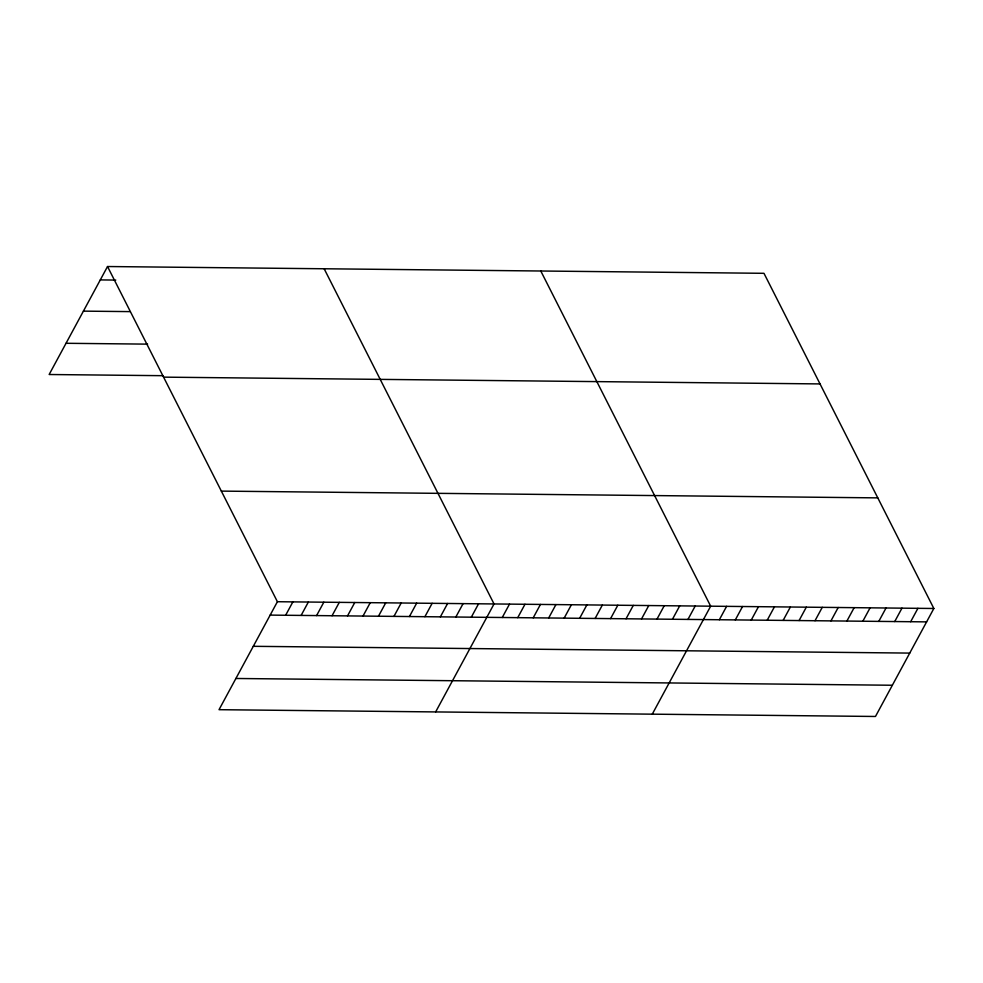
<?xml version="1.0" encoding="UTF-8"?>
<svg xmlns="http://www.w3.org/2000/svg" width="983" height="983" viewBox="0 0 983 983"><rect width="100%" height="100%" fill="white"/><g stroke="black" fill="none" stroke-linecap="round" stroke-linejoin="round"><path stroke-width="1.47" d="M107.528 266.528L277.403 601.719L219.025 709.689L875.472 716.472L933.85 608.489L763.975 273.311L107.528 266.528L49.15 374.511L163.092 375.69M285.635 615.26L292.873 601.879M301.117 615.419L308.355 602.038M316.587 615.579L323.825 602.198M332.057 615.739L339.295 602.358M347.527 615.899L354.765 602.518M363.01 616.058L370.247 602.677M378.48 616.218L385.717 602.837M393.95 616.378L401.187 602.997M409.432 616.538L416.669 603.157M424.902 616.697L432.139 603.316M440.372 616.857L447.609 603.476M455.842 617.017L463.079 603.636M471.324 617.177L478.561 603.795M435.641 711.925L494.031 603.955L324.157 268.764M502.264 617.496L509.501 604.115M517.746 617.656L524.971 604.275M533.216 617.816L540.453 604.434M548.686 617.975L555.923 604.594M564.156 618.135L571.393 604.754M579.638 618.295L586.876 604.914M595.108 618.454L602.346 605.073M610.578 618.614L617.816 605.233M626.048 618.774L633.285 605.393M641.53 618.934L648.768 605.553M657 619.093L664.238 605.712M672.47 619.253L679.708 605.872M687.953 619.413L695.19 606.032M652.27 714.162L710.66 606.192L540.785 271.001M719.359 619.732L726.597 606.351M735.309 619.904L742.546 606.511M751.245 620.064L758.483 606.683M767.195 620.236L774.432 606.843M783.132 620.396L790.369 607.015M799.081 620.556L806.306 607.175M815.018 620.728L822.255 607.334M830.954 620.887L838.192 607.506M846.904 621.059L854.141 607.666M862.841 621.219L870.078 607.838M878.79 621.379L886.027 607.998M894.727 621.551L901.964 608.158M910.676 621.711L917.913 608.33M100.303 279.909L115.773 280.069M83.42 311.132L129.842 311.611M66.033 343.288L147.61 344.136M163.596 377.14L820.043 383.923M221.347 491.107L877.794 497.877M277.403 601.719L933.85 608.489M270.165 615.1L926.613 621.883M253.282 646.31L909.73 653.093M235.895 678.479L892.343 685.249"/></g></svg>
